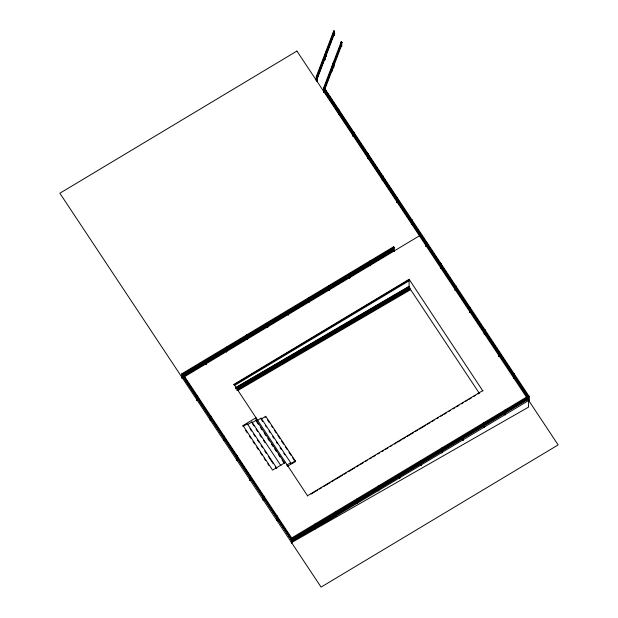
<?xml version="1.0" encoding="UTF-8"?>
<svg xmlns="http://www.w3.org/2000/svg" width="618" height="618" viewBox="0 0 618 618"><rect width="100%" height="100%" fill="white"/><g stroke="black" fill="none" stroke-linecap="round" stroke-linejoin="round"><path stroke-width="0.93" d="M324.38 87.563L324.334 88.011L323.685 87.71L341.09 42.094L341.878 42.318L324.435 87.972L529.054 396.277M333.759 31.163L334.5 31.201L334.377 35.28L333.658 35.28C332.167 29.231 335.783 30.599 334.323 35.473M341.082 42.14L341.878 42.318M291.711 538.062L182.773 373.844L182.743 377.907L182.155 378.255L182.101 374.044M182.155 378.255L182.503 374.091M182.743 377.907L182.689 373.743L182.295 373.983L182.943 374.052M197.026 400.665L196.964 396.509L197.551 396.161L197.606 400.317L196.91 400.503L197.497 400.155L197.551 396.161M205.655 363.654L205.887 359.56L206.196 364.11L205.655 363.654L205.887 359.56M206.018 364.211L205.709 359.668M210.267 420.634L210.213 416.478L210.9 416.293L210.846 420.286L210.267 420.634L210.738 420.116L210.792 416.123M223.507 440.595L223.453 436.439L224.149 436.254L224.087 440.248L223.507 440.595L223.979 440.078L224.033 436.092M226.18 351.348L226.412 347.246L226.721 351.796L226.18 351.348L226.412 347.246M226.551 351.905L226.234 347.355M233.967 384.381L233.959 384.852L409.124 279.784L409.131 279.305L233.967 384.381L307.725 496.076M236.748 460.565L236.694 456.408L237.389 456.223L237.335 460.209L236.748 460.565L237.219 460.047L237.273 456.053M256.037 420.371L256.068 417.706L243.021 425.539L243.005 426.435L247.347 423.832L276.903 468.398M246.706 339.035L246.937 334.941L247.246 339.483L246.706 339.035L246.937 334.941M247.076 339.591L246.76 335.041M249.989 480.526L249.935 476.37L250.522 476.022L250.576 480.178L249.881 480.364L250.46 480.008L250.522 476.022M247.331 424.69L251.905 421.947L251.897 422.851L256.246 420.24L284.751 463.214M256.246 420.24L256.231 421.09L261.12 418.154L290.676 462.72L290.669 463.655L295.288 460.881L265.732 416.323L261.113 419.097L261.12 418.154M263.229 500.495L263.175 496.331L263.762 495.984L263.816 500.14L263.121 500.325L263.708 499.977L263.762 495.984M265.732 416.323L265.114 417.498M267.231 326.721L267.463 322.627L267.779 327.169L267.231 326.721L267.463 322.627M267.602 327.277L267.285 322.727M276.47 520.456L276.416 516.3L277.111 516.115L277.057 520.109L276.47 520.456L276.949 519.939L277.003 515.953M287.756 314.407L287.988 310.313L288.305 314.863L287.756 314.407L287.988 310.313M288.127 314.964L287.818 310.421M291.302 542.388L291.534 538.286L291.673 542.944L291.48 542.28M291.673 542.944L291.905 538.788L291.851 542.836M287.378 466.32L295.28 461.708L295.288 460.881M308.282 302.094L308.513 298L308.83 302.55L308.282 302.094L308.513 298M308.652 302.65L308.343 298.108M316.316 80.726L316.316 76.601L317.104 76.748L316.98 80.919L316.316 80.726L316.431 76.423L317.065 76.632L316.316 76.547L333.712 30.97M316.98 80.919L317.073 76.848M314.832 528.266L315.064 524.172L315.381 528.722L314.832 528.266L315.064 524.172M315.203 528.823L314.886 524.28M323.732 92.105C325.3 94.515 321.955 86.497 324.481 87.872M323.847 92.267L323.902 88.219M324.38 59.598L324.496 55.419L325.153 55.612L325.037 59.791L324.38 59.598L325.037 59.791M324.357 92.036L323.693 91.843L324.357 92.036L324.365 87.717M325.601 56.4L325.717 52.221L326.374 52.414L326.258 56.593L325.601 56.4L326.258 56.593M331.758 70.722L331.874 66.543L332.53 66.736C333.782 68.722 331.163 71.526 332.476 70.73M328.815 289.78L329.039 285.686L329.355 290.236L328.815 289.78L329.039 285.686M329.178 290.336L328.869 285.794M332.414 70.915L332.53 66.736M332.978 67.524L333.032 63.53L333.751 63.538C334.462 69.687 332.09 68.428 333.094 63.345M333.635 67.717L333.751 63.538M338.602 114.515L338.656 110.522L339.236 110.174L339.29 114.33L338.602 114.515L339.182 114.16L339.236 110.174M338.71 114.678L338.764 110.692L339.352 110.336M341.151 42.032L341.854 42.263L341.151 42.109L341.097 46.211L341.7 46.589L341.036 46.396L341.09 42.348L341.723 42.542M341.7 46.589L341.878 42.31M335.945 515.605L336.177 511.511L336.486 516.061L335.945 515.605L336.177 511.511M336.316 516.161L335.999 511.619M349.34 277.474L349.572 273.372L349.881 277.922L349.34 277.474L349.572 273.372M349.703 278.03L349.394 273.48M353.164 136.478L353.226 132.491L353.805 132.136L353.859 136.292L353.164 136.478L353.751 136.13L353.805 132.136M353.28 136.648L353.334 132.654L353.921 132.306M357.057 502.944L357.289 498.85L357.598 503.392L357.057 502.944L357.289 498.85M357.428 503.5L357.111 498.958M367.733 158.44L367.795 154.454L368.374 154.106L368.428 158.262L367.733 158.44L368.32 158.092L368.374 154.106M367.849 158.61L367.903 154.624L368.49 154.268M369.865 265.161L370.097 261.066L370.406 265.609L369.865 265.161L370.097 261.066M370.236 265.717L369.919 261.167M382.303 180.41L382.357 176.416L382.944 176.068L382.998 180.224L382.303 180.41L382.89 180.062L382.944 176.068M382.418 180.572L382.472 176.586L383.052 176.238M378.17 490.283L378.394 486.188L378.71 490.731L378.17 490.283L378.394 486.188M378.533 490.839L378.224 486.289M394.029 247.424L393.766 251.603L393.596 246.814M393.936 251.495L393.573 250.939C393.419 246.034 394.191 247.872 393.627 246.752L181.901 373.728L182.596 374.037M393.766 251.603L393.82 247.555M396.988 202.542L396.926 198.386L397.621 198.2L397.042 198.548L396.988 202.542L397.567 202.186L397.513 198.03M399.274 477.621L399.506 473.519L399.823 478.069L399.274 477.621L399.506 473.519M399.645 478.177L399.336 473.627M408.382 280.41L408.39 279.668L409.108 280.757L409.085 286.675L410.197 289.008L479.089 392.909M411.549 224.504L411.495 220.348L412.082 220L412.136 224.156L411.441 224.342L412.028 223.986L412.082 220M420.387 464.952L420.619 460.858L420.935 465.408L420.387 464.952L420.619 460.858M420.758 465.508L420.441 460.966M426.119 246.474L426.065 242.31L426.76 242.132L426.181 242.48L426.119 246.474L426.706 246.119L426.652 241.962M440.688 268.436L440.634 264.28L441.329 264.095L441.275 268.088L440.688 268.436L441.159 267.918L441.221 263.925M441.499 452.291L441.731 448.197L442.04 452.747L441.499 452.291L441.731 448.197M441.87 452.847L441.553 448.305M455.257 290.398L455.203 286.242L455.79 285.895L455.311 286.412L455.257 290.398L455.845 290.051L455.79 285.895M462.612 439.63L462.843 435.535L463.152 440.078L462.612 439.63L462.843 435.535M462.975 440.186L462.666 435.636M469.719 312.198L469.773 308.212L470.352 307.857L470.414 312.013L469.719 312.198L470.298 311.851L470.352 307.857M469.827 312.368L469.881 308.374L470.468 308.027M482.897 391.009L409.131 279.305M484.288 334.168L484.342 330.174L484.921 329.827L484.975 333.983L484.288 334.168L484.867 333.813L484.921 329.827M484.396 334.33L484.45 330.344L485.037 329.989M483.724 426.968L483.948 422.874L484.265 427.417L483.724 426.968L483.948 422.874M484.087 427.525L483.778 422.975M498.85 356.13L498.911 352.136L499.491 351.789L499.545 355.945L498.85 356.13L499.437 355.783L499.491 351.789M498.965 356.3L499.02 352.306L499.607 351.959M504.829 414.307L505.06 410.205L505.377 414.755L504.829 414.307L505.06 410.205M505.2 414.863L504.891 410.313M513.419 378.092L513.481 374.106L514.06 373.751L514.114 377.915L513.419 378.092L514.006 377.745L514.06 373.751M513.535 378.262L513.589 374.269L514.176 373.921M529.008 396.308L528.452 396.679C529.634 406.505 526.212 395.605 529.186 396.47M528.637 400.418L528.537 407.123L291.572 542.612L528.985 400.325L528.931 396.107M291.511 538.989L181.893 373.79L182.248 373.998M291.603 538.726L291.611 538.456M324.496 55.419L325.153 55.612M325.717 52.221L326.374 52.414M333.658 35.28L334.377 35.28M331.874 66.543L332.469 66.929M316.964 79.475L334.16 34.399L333.766 34.284L316.632 79.428M323.747 87.972C324.025 86.79 324.435 88.583 323.971 88.359L341.507 43.322L323.956 89.417L324.357 89.533L324.002 89.355M341.26 44.311L323.94 90.483L324.342 90.599L341.538 45.516L341.144 45.4M324.35 88.845L528.614 397.436M324.079 91.132L528.938 399.352M291.812 540.48L182.14 375.752L393.442 249.185M528.645 397.389L324.435 88.853M528.629 398.448L324.419 89.911M324.156 90.12L528.599 398.502M323.871 87.864L324.365 87.988M528.637 396.339L528.228 396.123M396.872 202.372L397.567 202.186M411.611 220.518L412.191 220.162M183.005 374.029L394.014 247.455M393.403 247.965L182.163 374.678L291.356 539.375M182.364 375.033L393.612 248.32M182.349 376.092L393.596 249.386M182.341 377.158L393.581 250.444M182.047 378.092L182.634 377.737M182.395 378L419.452 235.806M426.011 246.304L426.706 246.119M197.08 396.679L197.66 396.331M234.77 385.331L409.108 280.757M440.742 264.442L441.329 264.095M210.321 416.64L210.9 416.293M455.149 290.236L455.845 290.051M223.561 436.609L224.149 436.254M236.802 456.571L237.389 456.223M250.043 476.54L250.63 476.184M285.632 462.272L272.577 470.097L243.021 425.539M286.605 465.161L290.676 462.72M263.291 496.501L263.871 496.154M307.733 495.605L482.905 390.53M311.032 494.091L317.644 490.128M319.297 489.139L321.777 487.648M323.43 486.66L330.035 482.697M331.688 481.7L334.168 480.217M335.821 479.228L342.434 475.257M344.087 474.269L346.567 472.785M348.212 471.789L354.825 467.826M356.478 466.837L358.958 465.346M360.611 464.357L363.09 462.867M365.57 461.383L367.223 460.395M369.695 458.904L371.348 457.915M373.002 456.926L375.481 455.435M377.961 453.952L379.614 452.955M382.094 451.472L383.747 450.476M385.4 449.487L387.872 448.004M390.352 446.513L392.005 445.524M394.485 444.033L396.138 443.044M397.791 442.055L401.097 440.07M402.751 439.081L405.23 437.59M406.883 436.602L413.488 432.639M415.141 431.65L417.621 430.159M419.274 429.17L425.887 425.199M427.54 424.211L430.012 422.727M431.665 421.731L434.145 420.248M436.625 418.757L438.278 417.768M440.758 416.285L442.411 415.288M444.064 414.299L446.544 412.816M449.016 411.325L450.669 410.337M453.149 408.846L454.802 407.857M456.455 406.868L458.935 405.377M461.414 403.894L463.067 402.897M465.547 401.414L467.2 400.425M468.846 399.429L471.325 397.946M473.805 396.455L475.458 395.466M477.938 393.983L479.591 392.986M276.532 516.47L277.111 516.115M291.758 537.93L528.135 396.146M291.341 539.29L529.247 396.447M291.549 539.645L528.954 397.243M291.325 540.348L528.738 397.946M291.534 540.711L528.938 398.301M528.722 399.004L291.464 541.723M528.29 400.503L528.985 400.325M235.574 387.61L409.031 286.358M235.628 387.919L409.085 286.675M235.782 388.382L409.24 287.138M236.03 388.946L409.487 287.702M237.188 389.101L409.811 288.343M236.733 390.252L410.197 289.008M237.822 390.506L410.607 289.657M333.743 30.923L334.5 31.17L316.578 78.301L316.98 78.416L334.176 33.333L333.782 33.218M182.395 376.594L393.573 250.375M323.817 88.05L528.135 396.208M528.599 396.401L528.166 396.238M341.159 44.341L341.553 44.457M333.032 63.53L333.697 63.724M333.04 67.331L333.697 67.524M316.377 80.533L317.042 80.726M393.751 247.486L393.465 247.038M393.936 247.393L393.635 246.914M505.006 414.199L505.377 414.755M483.894 426.86L484.265 427.417M370.043 265.052L370.406 265.609M462.782 439.522L463.152 440.078M349.51 277.366L349.881 277.922M441.677 452.191L442.04 452.747M328.985 289.68L329.355 290.236M420.564 464.852L420.935 465.408M308.459 301.993L308.83 302.55M399.452 477.513L399.823 478.069M287.934 314.307L288.305 314.863M378.34 490.174L378.71 490.731M267.409 326.613L267.779 327.169M357.227 502.836L357.598 503.392M246.883 338.927L247.246 339.483M336.122 515.505L336.486 516.061M226.358 351.24L226.721 351.796M267.308 419.529L269.417 422.712M271.526 425.902L272.584 427.494M274.168 429.881L276.277 433.063M277.861 435.451L279.969 438.633M281.553 441.02L283.67 444.203M285.253 446.59L287.362 449.773M288.946 452.16L291.055 455.342M292.638 457.729L295.28 461.708M261.638 419.892L262.696 421.484M265.331 425.462L266.389 427.053M269.023 431.032L270.081 432.623M272.723 436.602L273.774 438.193M276.416 442.171L277.474 443.763M280.108 447.741L281.167 449.332M283.809 453.311L284.859 454.902M256.764 421.885L258.347 424.272M260.456 427.455L262.04 429.842M264.149 433.025L265.732 435.412M267.849 438.595L269.433 440.982M271.541 444.164L273.125 446.551M274.709 448.938L276.292 451.325M278.401 454.508L279.985 456.895M282.094 460.078L283.677 462.465M251.905 421.947L280.935 465.709M252.422 423.647L254.006 426.034M256.115 429.224L257.698 431.611M259.807 434.794L261.391 437.181M263.507 440.364L265.091 442.751M249.973 428.668L251.557 431.055M253.666 434.238L255.249 436.625M257.358 439.807L258.942 442.194M261.059 445.377L262.635 447.764M264.751 450.947L266.335 453.334M268.444 456.517L273.195 463.678M275.304 466.86L276.362 468.452M205.825 363.554L206.196 364.11M315.01 528.166L315.381 528.722M245.647 430.414L247.231 432.801M249.34 435.984L250.923 438.371M253.032 441.553L254.616 443.94M256.733 447.123L258.316 449.51M260.425 452.693L262.009 455.08M264.118 458.262L265.701 460.649M267.818 463.84L268.869 465.431M182.503 374.477L291.905 539.421M182.488 375.543L291.889 540.487M333.797 32.159L316.594 77.235L316.995 77.35L334.191 32.275L333.797 32.159M296.918 51.055L59.861 193.249L321.082 587.1L558.139 444.906L296.918 51.055"/></g></svg>
